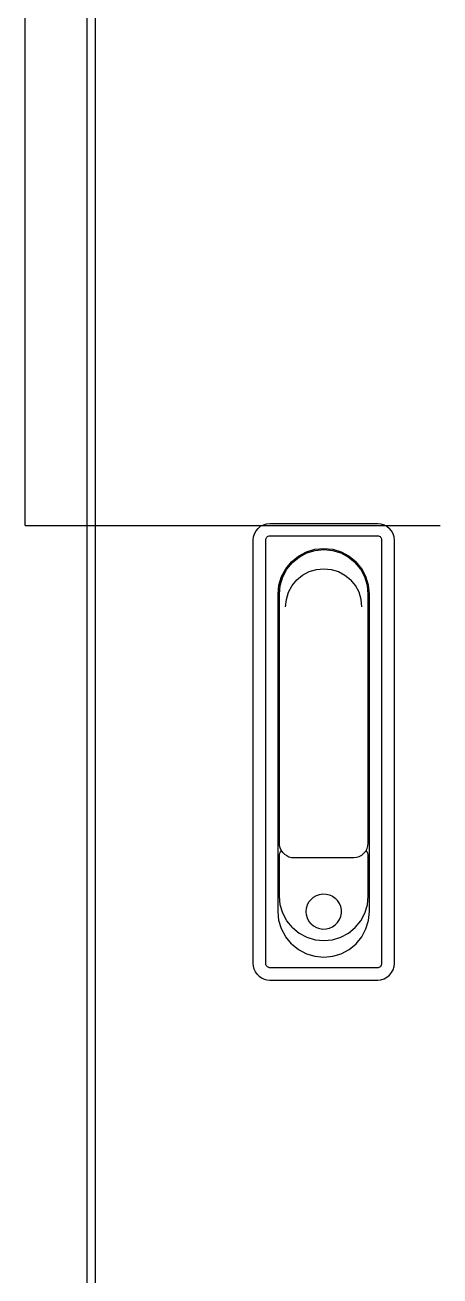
# Model space of a CAD drawing. Extents: x 151310 to 250336, y -70311 to -4848.
# Drawn here: x 224528.7 to 224605.5, y -22824.2 to -22592.8 of the extents above; entities that cross this region are included whole.
import ezdxf

# ---------------------------------------------------------------- set-up
doc = ezdxf.new("R2010")
doc.units = 0
doc.header["$LTSCALE"] = 300
doc.header["$MEASUREMENT"] = 0
doc.layers.add('1', color=7, linetype='CONTINUOUS')

msp = doc.modelspace()

# ---------------------------------------------------------------- linework, layer by layer
at = {"layer": '1'}
for p, q in [((224540.2, -23030.5), (224540.2, -22416.29)), ((224541.74, -23028.2), (224541.74, -22418.59)), ((224528.69, -22685.34), (224528.69, -22493.06)), ((224528.69, -22685.34), (224540.2, -22685.34)), ((224571.15, -22686.87), (224571.43, -22686.34)), ((224571.43, -22686.34), (224571.82, -22685.88)), ((224571.82, -22685.88), (224572.28, -22685.49)), ((224572.28, -22685.49), (224572.81, -22685.21)), ((224572.81, -22685.21), (224573.39, -22685.04)), ((224573.39, -22685.04), (224573.99, -22684.98)), ((224573.99, -22684.98), (224593.95, -22684.98)), ((224593.95, -22684.98), (224594.55, -22685.04)), ((224594.55, -22685.04), (224595.12, -22685.21)), ((224595.12, -22685.21), (224595.66, -22685.49)), ((224595.66, -22685.49), (224596.12, -22685.88)), ((224596.5, -22686.34), (224596.12, -22685.88)), ((224596.79, -22686.87), (224596.5, -22686.34)), ((224570.92, -22688.05), (224570.97, -22687.45)), ((224570.92, -22766.36), (224570.92, -22688.05)), ((224570.97, -22687.45), (224571.15, -22686.87)), ((224573.22, -22688.05), (224573.23, -22687.9)), ((224573.22, -22766.36), (224573.22, -22688.05)), ((224573.23, -22687.9), (224573.28, -22687.75)), ((224573.28, -22687.75), (224573.35, -22687.62)), ((224573.35, -22687.62), (224573.44, -22687.5)), ((224573.44, -22687.5), (224573.56, -22687.41)), ((224573.56, -22687.41), (224573.69, -22687.34)), ((224573.69, -22687.34), (224573.84, -22687.29)), ((224573.84, -22687.29), (224573.99, -22687.28)), ((224573.99, -22687.28), (224593.95, -22687.28)), ((224593.95, -22687.28), (224594.1, -22687.29)), ((224594.1, -22687.29), (224594.24, -22687.34)), ((224594.24, -22687.34), (224594.38, -22687.41)), ((224594.38, -22687.41), (224594.49, -22687.5)), ((224594.59, -22687.62), (224594.49, -22687.5)), ((224594.66, -22687.75), (224594.59, -22687.62)), ((224594.7, -22687.9), (224594.66, -22687.75)), ((224594.72, -22688.05), (224594.7, -22687.9)), ((224594.72, -22766.36), (224594.72, -22688.05)), ((224596.96, -22687.45), (224596.79, -22686.87)), ((224597.02, -22688.05), (224596.96, -22687.45)), ((224597.02, -22766.36), (224597.02, -22688.05)), ((224578, -22692.06), (224579.28, -22691.01)), ((224578.16, -22692.22), (224579.4, -22691.2)), ((224579.28, -22691.01), (224580.74, -22690.23)), ((224579.4, -22691.2), (224580.82, -22690.44)), ((224580.74, -22690.23), (224582.32, -22689.74)), ((224580.82, -22690.44), (224582.37, -22689.97)), ((224582.32, -22689.74), (224583.97, -22689.58)), ((224582.37, -22689.97), (224583.97, -22689.81)), ((224583.97, -22689.58), (224585.62, -22689.74)), ((224583.97, -22689.81), (224585.57, -22689.97)), ((224585.57, -22689.97), (224587.11, -22690.44)), ((224585.62, -22689.74), (224587.2, -22690.23)), ((224587.11, -22690.44), (224588.53, -22691.2)), ((224587.2, -22690.23), (224588.66, -22691.01)), ((224588.53, -22691.2), (224589.78, -22692.22)), ((224588.66, -22691.01), (224589.94, -22692.06)), ((224576.17, -22694.8), (224576.95, -22693.34)), ((224576.38, -22694.88), (224577.14, -22693.46)), ((224576.95, -22693.34), (224578, -22692.06)), ((224577.14, -22693.46), (224578.16, -22692.22)), ((224581.26, -22693.88), (224582.59, -22693.48)), ((224582.59, -22693.48), (224583.97, -22693.34)), ((224583.97, -22693.34), (224585.35, -22693.48)), ((224585.35, -22693.48), (224586.67, -22693.88)), ((224590.8, -22693.46), (224589.78, -22692.22)), ((224590.99, -22693.34), (224589.94, -22692.06)), ((224591.56, -22694.88), (224590.8, -22693.46)), ((224591.77, -22694.8), (224590.99, -22693.34)), ((224575.68, -22696.38), (224576.17, -22694.8)), ((224575.91, -22696.43), (224576.38, -22694.88)), ((224578.09, -22696.48), (224578.97, -22695.41)), ((224578.97, -22695.41), (224580.04, -22694.54)), ((224580.04, -22694.54), (224581.26, -22693.88)), ((224586.67, -22693.88), (224587.89, -22694.54)), ((224587.89, -22694.54), (224588.96, -22695.41)), ((224589.84, -22696.48), (224588.96, -22695.41)), ((224592.03, -22696.43), (224591.56, -22694.88)), ((224592.25, -22696.38), (224591.77, -22694.8)), ((224575.52, -22698.03), (224575.68, -22696.38)), ((224575.52, -22756.76), (224575.52, -22698.03)), ((224575.75, -22698.03), (224575.91, -22696.43)), ((224575.75, -22744.09), (224575.75, -22698.03)), ((224577.04, -22699.03), (224577.44, -22697.71)), ((224577.44, -22697.71), (224578.09, -22696.48)), ((224590.49, -22697.71), (224589.84, -22696.48)), ((224590.9, -22699.03), (224590.49, -22697.71)), ((224592.18, -22698.03), (224592.03, -22696.43)), ((224592.18, -22744.09), (224592.18, -22698.03)), ((224592.41, -22698.03), (224592.25, -22696.38)), ((224592.41, -22756.76), (224592.41, -22698.03)), ((224576.9, -22700.41), (224577.04, -22699.03)), ((224591.03, -22700.41), (224590.9, -22699.03)), ((224575.79, -22744.56), (224575.75, -22744.09)), ((224575.91, -22745.01), (224575.79, -22744.56)), ((224591.98, -22745.12), (224592.13, -22744.62)), ((224592.13, -22744.62), (224592.18, -22744.09)), ((224575.75, -22746.47), (224575.78, -22746.2)), ((224575.75, -22753.92), (224575.75, -22746.47)), ((224575.78, -22746.2), (224575.85, -22745.94)), ((224575.85, -22745.94), (224575.97, -22745.69)), ((224576.11, -22745.44), (224575.91, -22745.01)), ((224575.97, -22745.69), (224576.13, -22745.47)), ((224576.38, -22745.82), (224576.11, -22745.44)), ((224576.71, -22746.15), (224576.38, -22745.82)), ((224576.71, -22746.15), (224577.1, -22746.42)), ((224577.1, -22746.42), (224577.52, -22746.62)), ((224577.52, -22746.62), (224577.97, -22746.74)), ((224577.97, -22746.74), (224578.44, -22746.78)), ((224578.44, -22746.78), (224589.5, -22746.78)), ((224589.5, -22746.78), (224590.02, -22746.73)), ((224590.02, -22746.73), (224590.52, -22746.58)), ((224590.52, -22746.58), (224590.99, -22746.33)), ((224590.99, -22746.33), (224591.4, -22745.99)), ((224591.4, -22745.99), (224591.73, -22745.59)), ((224591.73, -22745.59), (224591.98, -22745.12)), ((224591.97, -22745.69), (224591.81, -22745.47)), ((224592.09, -22745.94), (224591.97, -22745.69)), ((224592.16, -22746.2), (224592.09, -22745.94)), ((224592.18, -22746.47), (224592.16, -22746.2)), ((224592.18, -22753.92), (224592.18, -22746.47)), ((224582.08, -22754.1), (224582.61, -22753.79)), ((224582.61, -22753.79), (224583.2, -22753.59)), ((224583.2, -22753.59), (224583.81, -22753.5)), ((224583.81, -22753.5), (224584.43, -22753.53)), ((224584.43, -22753.53), (224585.04, -22753.68)), ((224585.04, -22753.68), (224585.6, -22753.94)), ((224575.91, -22755.52), (224575.75, -22753.92)), ((224576.38, -22757.07), (224575.91, -22755.52)), ((224580.7, -22756.76), (224580.76, -22756.15)), ((224580.76, -22756.15), (224580.94, -22755.55)), ((224580.94, -22755.55), (224581.22, -22755)), ((224581.22, -22755), (224581.61, -22754.51)), ((224581.61, -22754.51), (224582.08, -22754.1)), ((224585.6, -22753.94), (224586.1, -22754.3)), ((224586.53, -22754.75), (224586.1, -22754.3)), ((224586.87, -22755.27), (224586.53, -22754.75)), ((224587.1, -22755.84), (224586.87, -22755.27)), ((224587.22, -22756.45), (224587.1, -22755.84)), ((224591.56, -22757.07), (224592.03, -22755.52)), ((224592.03, -22755.52), (224592.18, -22753.92)), ((224575.68, -22758.41), (224575.52, -22756.76)), ((224576.17, -22759.99), (224575.68, -22758.41)), ((224577.14, -22758.49), (224576.38, -22757.07)), ((224578.16, -22759.73), (224577.14, -22758.49)), ((224580.76, -22757.38), (224580.7, -22756.76)), ((224580.94, -22757.98), (224580.76, -22757.38)), ((224581.22, -22758.53), (224580.94, -22757.98)), ((224581.61, -22759.01), (224581.22, -22758.53)), ((224586.53, -22758.78), (224586.87, -22758.26)), ((224586.87, -22758.26), (224587.1, -22757.68)), ((224587.1, -22757.68), (224587.22, -22757.07)), ((224587.22, -22757.07), (224587.22, -22756.45)), ((224589.78, -22759.73), (224590.8, -22758.49)), ((224590.8, -22758.49), (224591.56, -22757.07)), ((224591.77, -22759.99), (224592.25, -22758.41)), ((224592.25, -22758.41), (224592.41, -22756.76)), ((224576.95, -22761.45), (224576.17, -22759.99)), ((224578.16, -22759.73), (224579.4, -22760.75)), ((224579.4, -22760.75), (224580.82, -22761.51)), ((224581.61, -22759.01), (224582.08, -22759.42)), ((224582.08, -22759.42), (224582.61, -22759.73)), ((224582.61, -22759.73), (224583.2, -22759.93)), ((224583.2, -22759.93), (224583.81, -22760.02)), ((224583.81, -22760.02), (224584.43, -22759.99)), ((224584.43, -22759.99), (224585.04, -22759.85)), ((224585.04, -22759.85), (224585.6, -22759.59)), ((224585.6, -22759.59), (224586.1, -22759.23)), ((224586.1, -22759.23), (224586.53, -22758.78)), ((224587.11, -22761.51), (224588.53, -22760.75)), ((224588.53, -22760.75), (224589.78, -22759.73)), ((224590.99, -22761.45), (224591.77, -22759.99)), ((224578, -22762.73), (224576.95, -22761.45)), ((224578, -22762.73), (224579.28, -22763.78)), ((224580.82, -22761.51), (224582.37, -22761.98)), ((224582.37, -22761.98), (224583.97, -22762.14)), ((224583.97, -22762.14), (224585.57, -22761.98)), ((224585.57, -22761.98), (224587.11, -22761.51)), ((224588.66, -22763.78), (224589.94, -22762.73)), ((224589.94, -22762.73), (224590.99, -22761.45)), ((224579.28, -22763.78), (224580.74, -22764.57)), ((224580.74, -22764.57), (224582.32, -22765.05)), ((224582.32, -22765.05), (224583.97, -22765.21)), ((224583.97, -22765.21), (224585.62, -22765.05)), ((224585.62, -22765.05), (224587.2, -22764.57)), ((224587.2, -22764.57), (224588.66, -22763.78)), ((224570.96, -22766.89), (224570.92, -22766.36)), ((224571.1, -22767.41), (224570.96, -22766.89)), ((224571.33, -22767.9), (224571.1, -22767.41)), ((224573.23, -22766.49), (224573.22, -22766.36)), ((224573.27, -22766.62), (224573.23, -22766.49)), ((224573.32, -22766.74), (224573.27, -22766.62)), ((224573.4, -22766.85), (224573.32, -22766.74)), ((224573.49, -22766.95), (224573.4, -22766.85)), ((224573.49, -22766.95), (224573.6, -22767.02)), ((224573.6, -22767.02), (224573.72, -22767.08)), ((224573.72, -22767.08), (224573.85, -22767.12)), ((224573.85, -22767.12), (224573.99, -22767.13)), ((224573.99, -22767.13), (224593.95, -22767.13)), ((224593.95, -22767.13), (224594.1, -22767.11)), ((224594.1, -22767.11), (224594.24, -22767.07)), ((224594.24, -22767.07), (224594.38, -22767)), ((224594.38, -22767), (224594.49, -22766.9)), ((224594.49, -22766.9), (224594.59, -22766.79)), ((224594.59, -22766.79), (224594.66, -22766.65)), ((224594.66, -22766.65), (224594.7, -22766.51)), ((224594.7, -22766.51), (224594.72, -22766.36)), ((224596.5, -22768.07), (224596.79, -22767.53)), ((224596.79, -22767.53), (224596.96, -22766.96)), ((224596.96, -22766.96), (224597.02, -22766.36)), ((224571.63, -22768.33), (224571.33, -22767.9)), ((224572.01, -22768.71), (224571.63, -22768.33)), ((224572.01, -22768.71), (224572.45, -22769.02)), ((224572.45, -22769.02), (224572.94, -22769.25)), ((224572.94, -22769.25), (224573.45, -22769.38)), ((224573.45, -22769.38), (224573.99, -22769.43)), ((224573.99, -22769.43), (224593.95, -22769.43)), ((224593.95, -22769.43), (224594.55, -22769.37)), ((224594.55, -22769.37), (224595.12, -22769.2)), ((224595.12, -22769.2), (224595.66, -22768.91)), ((224595.66, -22768.91), (224596.12, -22768.53)), ((224596.12, -22768.53), (224596.5, -22768.07))]:
    msp.add_line(p, q, dxfattribs=at)
at = {"layer": '1', "ltscale": 0.5}
msp.add_line((224540.2, -22685.34), (224605.47, -22685.34), dxfattribs=at)

doc.saveas('drawing.dxf')
